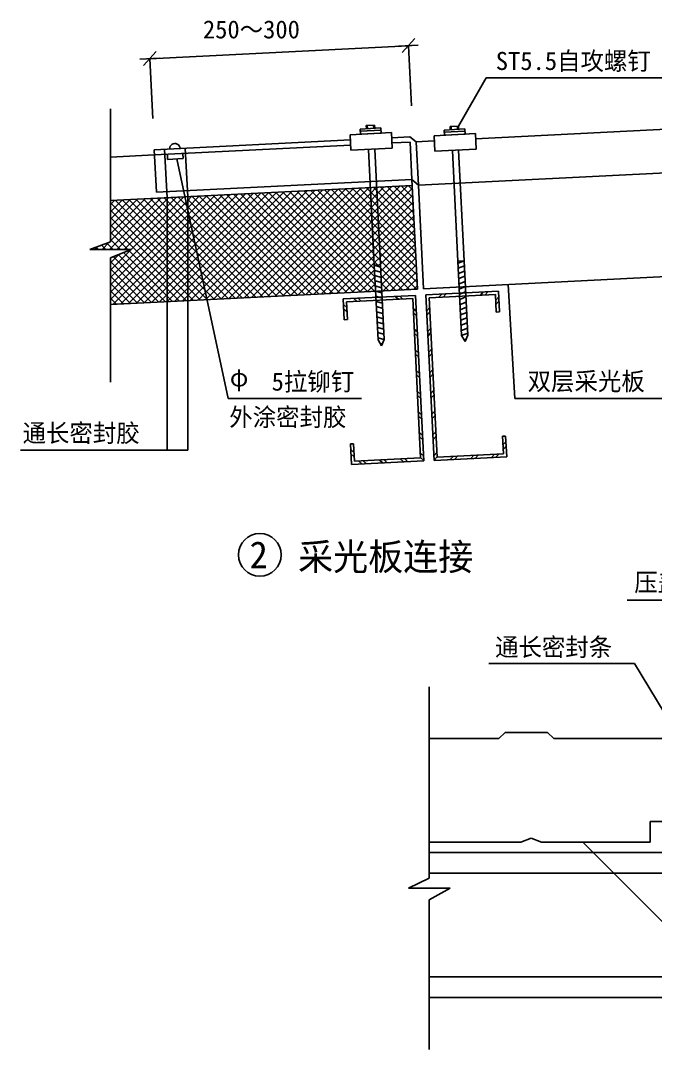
# Model space of a CAD drawing. Header units: metres. Extents: x -1136 to 13898, y -5885 to 14853.
# Drawn here: x -1136 to 4993, y -4215 to 5715 of the extents above; entities that cross this region are included whole.
import ezdxf

# ---------------------------------------------------------------- set-up
doc = ezdxf.new("R2010")
doc.units = ezdxf.units.M
for name, color, linetype in [('1', 2, 'Continuous'), ('2', 3, 'Continuous'), ('3', 4, 'Continuous'), ('4', 5, 'Continuous'), ('5', 6, 'Continuous'), ('标注', 2, 'Continuous')]:
    doc.layers.add(name, color=color, linetype=linetype)

# ---------------------------------------------------------------- blocks, each defined once
blk = doc.blocks.new('_ArchTick')
blk.add_line((-0.32, 0), (0.32, 0))
at = {"color": 6, "linetype": 'ByBlock'}
blk.add_lwpolyline([(-0.21, -0.21), (0.22, 0.22)], dxfattribs=at)

msp = doc.modelspace()

# ---------------------------------------------------------------- linework, layer by layer
for p, q in [((157.21, 4418.62), (2050.78, 4513.3)), ((2278.99, 3353.24), (2223.06, 4471.85)), ((2338.92, 3356.24), (2282.99, 4474.84)), ((2450.28, 4533.27), (2624.12, 4541.96)), ((2642.1, 4182.41), (2624.12, 4541.96)), ((2705.57, 4125.51), (2684.59, 4544.99)), ((648.82, 3089.47), (1631.14, 4071.79)), ((661.31, 3031.24), (1705.57, 4075.51)), ((726.06, 3025.29), (1780.01, 4079.23)), ((800.49, 3029.01), (1854.44, 4082.95)), ((874.92, 3032.73), (1928.87, 4086.68)), ((949.36, 3036.45), (2003.3, 4090.4)), ((1023.79, 3040.17), (2077.74, 4094.12)), ((1098.22, 3043.89), (2152.17, 4097.84)), ((1172.65, 3047.62), (2226.6, 4101.56)), ((2273.41, 3464.94), (1664.87, 4073.48)), ((2269.69, 3539.37), (1732.22, 4076.84)), ((2265.97, 3613.8), (1799.56, 4080.21)), ((2262.24, 3688.23), (1866.9, 4083.58)), ((2258.52, 3762.67), (1934.25, 4086.94)), ((2254.8, 3837.1), (2001.59, 4090.31)), ((2251.08, 3911.53), (2068.93, 4093.68)), ((2247.36, 3985.96), (2136.28, 4097.05)), ((2243.64, 4060.4), (2203.62, 4100.41)), ((2244.23, 4048.48), (2301.03, 4105.28)), ((2303.15, 4071.59), (2270.96, 4103.78)), ((2665.77, 3708.97), (2303.15, 4071.59)), ((2304.81, 4038.35), (2375.46, 4109)), ((2308.18, 3971.01), (2449.9, 4112.73)), ((2311.55, 3903.67), (2524.33, 4116.45)), ((2314.91, 3836.32), (2598.76, 4120.17)), ((2318.28, 3768.98), (2646.37, 4097.07)), ((2662.05, 3783.4), (2338.31, 4107.15)), ((2658.33, 3857.83), (2405.65, 4110.51)), ((2654.61, 3932.27), (2472.99, 4113.88)), ((2650.89, 4006.7), (2540.34, 4117.25)), ((2647.17, 4081.13), (2607.68, 4120.62)), ((-278.56, 3505.59), (216.93, 4001.08)), ((-267.49, 3587.38), (142.5, 3997.36)), ((-267.49, 3658.09), (68.06, 3993.63)), ((-267.49, 3728.8), (-6.37, 3989.91)), ((-267.49, 3799.51), (-80.8, 3986.19)), ((-267.49, 3870.22), (-155.23, 3982.47)), ((-267.49, 3940.93), (-229.67, 3978.75)), ((278.06, 3480.39), (-220.75, 3979.19)), ((-207.85, 3505.59), (278.06, 3991.5)), ((278.06, 3551.1), (-153.4, 3982.56)), ((278.06, 3621.81), (-86.06, 3985.93)), ((278.06, 3692.52), (-18.72, 3989.3)), ((278.06, 3763.24), (48.63, 3992.66)), ((278.06, 3833.95), (115.97, 3996.03)), ((278.06, 3904.66), (183.31, 3999.4)), ((278.06, 3975.37), (250.66, 4002.76)), ((278.06, 3850.07), (440.22, 4012.24)), ((278.06, 3920.78), (365.79, 4008.52)), ((278.06, 3991.5), (291.36, 4004.8)), ((477.81, 3775.62), (278.06, 3975.37)), ((477.81, 3846.33), (318, 4006.13)), ((469.69, 3925.15), (385.35, 4009.5)), ((477.81, 3908.4), (589.09, 4019.69)), ((477.81, 3979.11), (514.66, 4015.96)), ((1406.26, 3059.3), (477.81, 3987.75)), ((486.56, 3846.45), (663.52, 4023.41)), ((499.05, 3788.22), (737.95, 4027.13)), ((511.53, 3729.99), (812.39, 4030.85)), ((1473.6, 3062.66), (520.03, 4016.23)), ((524.01, 3671.76), (886.82, 4034.57)), ((536.49, 3613.53), (961.25, 4038.29)), ((548.97, 3555.3), (1035.68, 4042.02)), ((561.45, 3497.08), (1110.12, 4045.74)), ((573.93, 3438.85), (1184.55, 4049.46)), ((586.42, 3380.62), (1258.98, 4053.18)), ((1540.95, 3066.03), (587.38, 4019.6)), ((598.9, 3322.39), (1333.41, 4056.9)), ((611.38, 3264.16), (1407.84, 4060.62)), ((623.86, 3205.93), (1482.28, 4064.35)), ((636.34, 3147.7), (1556.71, 4068.07)), ((1608.29, 3069.4), (654.72, 4022.97)), ((1675.63, 3072.76), (722.06, 4026.33)), ((1742.98, 3076.13), (789.41, 4029.7)), ((1810.32, 3079.5), (856.75, 4033.07)), ((1877.66, 3082.87), (924.09, 4036.44)), ((1945.01, 3086.23), (991.44, 4039.8)), ((2012.35, 3089.6), (1058.78, 4043.17)), ((2079.69, 3092.97), (1126.12, 4046.54)), ((2147.04, 3096.33), (1193.47, 4049.91)), ((1247.09, 3051.34), (2244.23, 4048.48)), ((2214.38, 3099.7), (1260.81, 4053.27)), ((1321.52, 3055.06), (2247.6, 3981.14)), ((2281.72, 3103.07), (1328.15, 4056.64)), ((2288.3, 3167.21), (1395.5, 4060.01)), ((2284.57, 3241.64), (1462.84, 4063.37)), ((2280.85, 3316.07), (1530.18, 4066.74)), ((2277.13, 3390.51), (1597.53, 4070.11)), ((2306.87, 3997.16), (2243.64, 4060.4)), ((2310.59, 3922.73), (2247.36, 3985.96)), ((2247.6, 3981.14), (2304.81, 4038.35)), ((2669.5, 3634.54), (2306.87, 3997.16)), ((2321.65, 3701.64), (2649.74, 4029.72)), ((278.06, 3409.68), (-267.49, 3955.22)), ((278.06, 3338.97), (-267.49, 3884.51)), ((-137.14, 3505.59), (278.06, 3920.78)), ((278.06, 3779.36), (461.6, 3962.91)), ((278.06, 3708.65), (474.08, 3904.68)), ((477.81, 3704.91), (278.06, 3904.66)), ((1338.92, 3055.93), (477.81, 3917.04)), ((1395.95, 3058.78), (2250.97, 3913.8)), ((2250.97, 3913.8), (2308.18, 3971.01)), ((2314.32, 3848.3), (2251.08, 3911.53)), ((2254.33, 3846.45), (2311.55, 3903.67)), ((2673.22, 3560.1), (2310.59, 3922.73)), ((2325.02, 3634.29), (2653.1, 3962.38)), ((2328.38, 3566.95), (2656.47, 3895.04)), ((-267.49, 3304.53), (278.06, 3850.07)), ((278.06, 3268.26), (-267.49, 3813.8)), ((-267.49, 3233.82), (278.06, 3779.36)), ((278.06, 3637.94), (477.81, 3837.69)), ((477.81, 3634.2), (278.06, 3833.95)), ((477.81, 3837.69), (486.56, 3846.45)), ((488.99, 3835.15), (477.81, 3846.33)), ((477.81, 3766.98), (499.05, 3788.22)), ((508.28, 3745.14), (477.81, 3775.62)), ((1271.57, 3052.56), (488.99, 3835.15)), ((1470.38, 3062.5), (2254.33, 3846.45)), ((1544.81, 3066.22), (2257.7, 3779.11)), ((2318.04, 3773.86), (2254.8, 3837.1)), ((2257.7, 3779.11), (2314.91, 3836.32)), ((2676.94, 3485.67), (2314.32, 3848.3)), ((2680.66, 3411.24), (2318.04, 3773.86)), ((2331.75, 3499.61), (2659.84, 3827.69)), ((278.06, 3197.55), (-267.49, 3743.09)), ((-267.49, 3163.11), (278.06, 3708.65)), ((278.06, 3567.23), (477.81, 3766.98)), ((477.81, 3563.48), (278.06, 3763.24)), ((278.06, 3496.52), (477.81, 3696.27)), ((477.81, 3492.77), (278.06, 3692.52)), ((477.81, 3696.27), (511.53, 3729.99)), ((527.57, 3655.14), (477.81, 3704.91)), ((1204.23, 3049.19), (508.28, 3745.14)), ((1619.25, 3069.94), (2261.07, 3711.77)), ((2321.76, 3699.43), (2258.52, 3762.67)), ((2261.07, 3711.77), (2318.28, 3768.98)), ((2325.48, 3625), (2262.24, 3688.23)), ((2264.43, 3644.42), (2321.65, 3701.64)), ((2684.38, 3336.81), (2321.76, 3699.43)), ((2335.12, 3432.26), (2663.21, 3760.35)), ((2338.48, 3364.92), (2666.57, 3693.01)), ((-349.27, 3505.59), (-280, 3574.86)), ((-100.7, 3505.59), (-267.49, 3672.38)), ((-267.49, 3092.4), (278.06, 3637.94)), ((-171.41, 3505.59), (-267.49, 3601.67)), ((278.06, 3425.81), (477.81, 3625.56)), ((477.81, 3422.06), (278.06, 3621.81)), ((477.81, 3625.56), (524.01, 3671.76)), ((546.86, 3565.14), (477.81, 3634.2)), ((477.81, 3554.85), (536.49, 3613.53)), ((1136.89, 3045.83), (527.57, 3655.14)), ((1693.68, 3073.67), (2264.43, 3644.42)), ((1768.11, 3077.39), (2267.8, 3577.08)), ((2329.2, 3550.57), (2265.97, 3613.8)), ((2267.8, 3577.08), (2325.02, 3634.29)), ((2688.1, 3262.37), (2325.48, 3625)), ((2341.85, 3297.58), (2669.94, 3625.66)), ((-454.25, 3505.59), (-456.9, 3508.24)), ((-419.98, 3505.59), (-393.03, 3532.54)), ((-383.54, 3505.59), (-406.25, 3528.3)), ((-312.83, 3505.59), (-354.1, 3546.86)), ((-242.12, 3505.59), (-302.61, 3566.08)), ((-267.49, 3021.69), (278.06, 3567.23)), ((-241.56, 2976.9), (278.06, 3496.52)), ((278.06, 3126.84), (-89.12, 3494.02)), ((278.06, 3355.1), (477.81, 3554.85)), ((477.81, 3351.35), (278.06, 3551.1)), ((278.06, 3284.39), (477.81, 3484.14)), ((477.81, 3280.64), (278.06, 3480.39)), ((566.16, 3475.13), (477.81, 3563.48)), ((477.81, 3484.14), (548.97, 3555.3)), ((477.81, 3413.43), (561.45, 3497.08)), ((585.45, 3385.13), (477.81, 3492.77)), ((1069.54, 3042.46), (546.86, 3565.14)), ((1842.54, 3081.11), (2271.17, 3509.73)), ((2332.92, 3476.13), (2269.69, 3539.37)), ((2271.17, 3509.73), (2328.38, 3566.95)), ((2274.54, 3442.39), (2331.75, 3499.61)), ((2691.83, 3187.94), (2329.2, 3550.57)), ((2685.79, 3123.27), (2332.92, 3476.13)), ((2345.22, 3230.23), (2673.31, 3558.32)), ((2348.59, 3162.89), (2676.67, 3490.98)), ((-267.49, 3375.24), (-186.97, 3455.76)), ((126.73, 2995.32), (-267.49, 3389.54)), ((194.08, 2998.69), (-240.33, 3433.1)), ((261.42, 3002.05), (-190.64, 3454.11)), ((-167.13, 2980.63), (278.06, 3425.81)), ((278.06, 3056.13), (-139.17, 3473.36)), ((278.06, 3213.68), (477.81, 3413.43)), ((477.81, 3209.93), (278.06, 3409.68)), ((477.81, 3342.72), (573.93, 3438.85)), ((604.74, 3295.13), (477.81, 3422.06)), ((477.81, 3272.01), (586.42, 3380.62)), ((1002.2, 3039.09), (566.16, 3475.13)), ((934.85, 3035.73), (585.45, 3385.13)), ((1916.98, 3084.83), (2274.54, 3442.39)), ((2336.65, 3401.7), (2273.41, 3464.94)), ((2312.71, 3354.93), (2277.13, 3390.51)), ((2277.9, 3375.05), (2335.12, 3432.26)), ((2618.44, 3119.9), (2336.65, 3401.7)), ((2363.57, 3107.16), (2680.04, 3423.63)), ((59.39, 2991.95), (-267.49, 3318.83)), ((-92.7, 2984.35), (278.06, 3355.1)), ((-18.26, 2988.07), (278.06, 3284.39)), ((278.06, 3142.97), (477.81, 3342.72)), ((477.81, 3139.22), (278.06, 3338.97)), ((624.03, 3205.13), (477.81, 3351.35)), ((477.81, 3201.3), (598.9, 3322.39)), ((643.33, 3115.12), (477.81, 3280.64)), ((867.51, 3032.36), (604.74, 3295.13)), ((1991.41, 3088.55), (2277.9, 3375.05)), ((2065.84, 3092.27), (2281.27, 3307.7)), ((2329.33, 3355.76), (2338.48, 3364.92)), ((2551.1, 3116.54), (2340.37, 3327.27)), ((2438, 3110.88), (2683.41, 3356.29)), ((2512.43, 3114.6), (2686.78, 3288.95)), ((-7.95, 2988.58), (-267.49, 3248.12)), ((-75.3, 2985.22), (-267.49, 3177.4)), ((56.17, 2991.79), (278.06, 3213.68)), ((278.06, 3072.26), (477.81, 3272.01)), ((477.81, 3068.51), (278.06, 3268.26)), ((463.45, 3012.16), (278.06, 3197.55)), ((279.47, 3002.96), (477.81, 3201.3)), ((477.81, 3130.59), (611.38, 3264.16)), ((662.62, 3025.12), (477.81, 3209.93)), ((477.81, 3059.87), (623.86, 3205.93)), ((800.17, 3028.99), (624.03, 3205.13)), ((2140.27, 3096), (2284.64, 3240.36)), ((2483.76, 3113.17), (2344.09, 3252.84)), ((2416.41, 3109.8), (2347.81, 3178.4)), ((2586.87, 3118.33), (2690.14, 3221.6)), ((-142.64, 2981.85), (-267.49, 3106.69)), ((130.6, 2995.51), (278.06, 3142.97)), ((396.11, 3008.79), (278.06, 3126.84)), ((353.9, 3006.68), (477.81, 3130.59)), ((598.14, 3018.89), (477.81, 3139.22)), ((502.76, 3014.12), (636.34, 3147.7)), ((577.19, 3017.84), (648.82, 3089.47)), ((732.82, 3025.62), (643.33, 3115.12)), ((2214.71, 3099.72), (2288, 3173.02)), ((2289.14, 3103.44), (2291.37, 3105.67)), ((2661.3, 3122.05), (2693.51, 3154.26)), ((-209.98, 2978.48), (-267.49, 3035.98)), ((205.03, 2999.23), (278.06, 3072.26)), ((328.76, 3005.42), (278.06, 3056.13)), ((428.33, 3010.4), (477.81, 3059.87)), ((530.79, 3015.52), (477.81, 3068.51)), ((651.63, 3021.56), (661.31, 3031.24)), ((665.48, 3022.26), (662.62, 3025.12))]:
    msp.add_line(p, q)
at = {"layer": '1'}
for p, q in [((254.58, 4473.55), (278.06, 4004.13)), ((454.34, 4483.54), (477.81, 4014.12)), ((175.18, 4059.07), (2642.1, 4182.41)), ((2705.57, 4125.51), (2642.1, 4182.41)), ((2705.02, 4125.48), (5575.66, 4269.01)), ((-267.49, 3976.86), (2645.1, 4122.49)), ((2754.96, 3126.73), (5575.66, 3267.77)), ((-267.49, 2975.61), (2695.04, 3123.73)), ((3541.82, -1154.67), (3481.82, -1214.67)), ((3541.82, -1154.67), (3951.82, -1154.67)), ((4011.82, -1214.67), (3951.82, -1154.67)), ((2810.22, -1214.67), (3481.82, -1214.67)), ((4011.82, -1214.67), (5273.89, -1214.67)), ((4943.17, -2014.67), (5273.89, -2014.67)), ((4943.17, -2014.67), (4943.17, -2214.67)), ((3693.17, -2214.67), (3793.17, -2174.67)), ((3793.17, -2174.67), (3893.17, -2214.67)), ((2810.22, -2214.67), (3693.17, -2214.67)), ((3327.28, -2214.67), (2810.22, -2214.67)), ((3893.17, -2214.67), (4943.17, -2214.67))]:
    msp.add_line(p, q, dxfattribs=at)
at = {"layer": '2'}
for p, q in [((3091.1, 4695.47), (3360.61, 5162.26)), ((3360.61, 5162.26), (5194.65, 5162.26)), ((-267.49, 4862.83), (-267.49, 3580.18)), ((2342.91, 4678.09), (2143.16, 4668.1)), ((2143.16, 4668.1), (2145.66, 4618.16)), ((2281.49, 4705.06), (2201.59, 4701.06)), ((2201.59, 4701.06), (2203.09, 4671.1)), ((2211.58, 4701.56), (2213.08, 4671.6)), ((2271.5, 4704.56), (2273, 4674.59)), ((2281.49, 4705.06), (2282.99, 4675.09)), ((2342.91, 4678.09), (2345.41, 4628.15)), ((2952.78, 4658.52), (3152.53, 4668.51)), ((3011.2, 4691.48), (3091.1, 4695.47)), ((3011.2, 4691.48), (3012.7, 4661.52)), ((3021.19, 4691.98), (3022.69, 4662.02)), ((3081.12, 4694.97), (3082.61, 4665.01)), ((3091.1, 4695.47), (3092.6, 4665.51)), ((3152.53, 4668.51), (3155.02, 4618.57)), ((3257.4, 4573.63), (5575.66, 4689.54)), ((2045.78, 4613.17), (2445.29, 4633.15)), ((2053.28, 4463.36), (2045.78, 4613.17)), ((2343.91, 4658.11), (2144.16, 4648.13)), ((2345.41, 4628.15), (2145.66, 4618.16)), ((2452.78, 4483.33), (2445.29, 4633.15)), ((2447.78, 4583.21), (2621.63, 4591.9)), ((2684.59, 4544.99), (2621.63, 4591.9)), ((3254.9, 4623.56), (2855.4, 4603.59)), ((2862.89, 4453.78), (2855.4, 4603.59)), ((2952.78, 4658.52), (2955.27, 4608.58)), ((2953.78, 4638.55), (3153.53, 4648.53)), ((2955.27, 4608.58), (3155.02, 4618.57)), ((3262.39, 4473.75), (3254.9, 4623.56)), ((154.71, 4468.55), (2048.28, 4563.23)), ((154.71, 4468.55), (175.18, 4059.07)), ((2053.28, 4463.36), (2452.78, 4483.33)), ((2684.59, 4544.99), (2857.89, 4553.65)), ((3262.39, 4473.75), (2862.89, 4453.78)), ((-267.49, 4397.38), (157.21, 4418.62)), ((281.47, 4424.7), (283.96, 4374.76)), ((283.96, 4374.76), (433.78, 4382.25)), ((372.37, 4379.18), (867.73, 2068.22)), ((431.28, 4432.19), (433.78, 4382.25)), ((3086.11, 3393.6), (3032.68, 4462.27)), ((3146.03, 3396.6), (3092.6, 4465.26)), ((2642.1, 4182.41), (2695.04, 3123.73)), ((2705.02, 4125.48), (2754.96, 3126.73)), ((278.06, 4004.13), (278.06, 1568.22)), ((477.81, 4014.12), (477.81, 1568.22)), ((-467.49, 3505.59), (-267.49, 3580.18)), ((-467.49, 3505.59), (-67.49, 3505.59)), ((-267.49, 3423.66), (-67.49, 3505.59)), ((-267.49, 3423.66), (-267.49, 2225.72)), ((-267.49, 3422.89), (-267.49, 2225.72)), ((3146.03, 3396.6), (3086.11, 3393.6)), ((3086.11, 3393.6), (3122.06, 2674.5)), ((3087.11, 3373.63), (3146.03, 3396.6)), ((3146.03, 3396.6), (3181.99, 2677.49)), ((2278.99, 3353.24), (2338.92, 3356.24)), ((2339.92, 3336.27), (2278.99, 3353.24)), ((2278.99, 3353.24), (2314.95, 2634.14)), ((2342.41, 3286.33), (2281.49, 3303.31)), ((2338.92, 3356.24), (2374.87, 2637.14)), ((3089.61, 3323.69), (3148.53, 3346.66)), ((3092.1, 3273.75), (3151.03, 3296.72)), ((2344.91, 3236.39), (2283.99, 3253.37)), ((2347.41, 3186.45), (2286.48, 3203.43)), ((3094.6, 3223.81), (3153.53, 3246.78)), ((3097.1, 3173.87), (3156.02, 3196.85)), ((2349.91, 3136.52), (2288.98, 3153.49)), ((2352.4, 3086.58), (2291.48, 3103.56)), ((3099.59, 3123.94), (3158.52, 3146.91)), ((3102.09, 3074), (3161.02, 3096.97)), ((3572.7, 3167.62), (3634.62, 2068.22)), ((2354.9, 3036.64), (2293.97, 3053.62)), ((2357.4, 2986.7), (2296.47, 3003.68)), ((3104.59, 3024.06), (3163.51, 3047.03)), ((3107.08, 2974.12), (3166.01, 2997.1)), ((2359.89, 2936.76), (2298.97, 2953.74)), ((2362.39, 2886.83), (2301.47, 2903.81)), ((3109.58, 2924.19), (3168.51, 2947.16)), ((3112.08, 2874.25), (3171, 2897.22)), ((2364.89, 2836.89), (2303.96, 2853.87)), ((2364.89, 2836.89), (2303.96, 2853.87)), ((2367.38, 2786.95), (2306.46, 2803.93)), ((3114.57, 2824.31), (3173.5, 2847.28)), ((3117.07, 2774.37), (3176, 2797.35)), ((2369.88, 2737.01), (2308.96, 2753.99)), ((2372.38, 2687.08), (2311.45, 2704.06)), ((3119.57, 2724.44), (3178.49, 2747.41)), ((3122.06, 2674.5), (3180.99, 2697.47)), ((2374.87, 2637.14), (2313.95, 2654.12)), ((2347.91, 2575.72), (2314.95, 2634.14)), ((2355.61, 2593.27), (2334.72, 2599.09)), ((2374.87, 2637.14), (2347.91, 2575.72)), ((3122.06, 2674.5), (3155.02, 2616.07)), ((3145.61, 2632.77), (3165.81, 2640.64)), ((3155.02, 2616.07), (3181.99, 2677.49)), ((867.73, 2068.22), (2156.6, 2068.22)), ((3634.62, 2068.22), (5159.62, 2068.22)), ((477.81, 1568.22), (-1136.04, 1568.22)), ((5384.32, 122.31), (4718.9, 122.31)), ((3384.87, -490.56), (4791.68, -490.56)), ((5227.85, -1214.67), (4791.68, -490.56)), ((2810.22, -714.67), (2810.22, -2562.91)), ((5291.37, -3214.67), (4291.37, -2214.67)), ((2810.22, -2314.67), (9410.22, -2314.67)), ((2610.22, -2657.53), (2810.22, -2562.91)), ((2810.22, -2514.67), (9410.22, -2514.67)), ((2610.22, -2657.53), (3010.22, -2657.53)), ((2810.22, -2771.86), (3010.22, -2657.53)), ((2810.22, -2771.86), (2810.22, -3691.51)), ((2810.22, -2771.86), (2810.22, -4214.67)), ((2810.22, -3514.67), (9410.22, -3514.67)), ((2810.22, -3714.67), (9410.22, -3714.67))]:
    msp.add_line(p, q, dxfattribs=at)
msp.add_arc((353.88, 4478.38), 50, 2.86, 182.86, dxfattribs=at)
at = {"layer": '3'}
for p, q in [((110.99, 5346.48), (2607.51, 5471.3)), ((2636.61, 4893.02), (2607.69, 5471.49)), ((139.73, 4768.18), (110.8, 5346.65))]:
    msp.add_line(p, q, dxfattribs=at)
for points in [[(2607.51, 5471.33), (2607.52, 5471.27), (2607.69, 5471.31)], [(110.99, 5346.51), (111, 5346.45), (110.81, 5346.47)]]:
    msp.add_solid(points, dxfattribs=at)
at = {"layer": '4'}
msp.add_circle((1174.06, 558.99), 205.99, dxfattribs=at)
at = {"layer": '5'}
for p, q in [((2777.93, 3067.8), (3477.06, 3102.76)), ((3302.84, 3064.01), (3331.3, 3095.47)), ((3345.21, 3066.13), (3373.68, 3097.59)), ((3477.06, 3102.76), (3487.05, 2903.01)), ((2678.06, 3062.81), (1978.93, 3027.85)), ((1978.93, 3027.85), (1988.92, 2828.1)), ((2649.59, 3031.35), (2010.39, 2999.39)), ((2010.39, 2999.39), (2018.88, 2829.6)), ((2113.77, 3004.56), (2082.31, 3033.02)), ((2153.43, 3006.45), (2121.97, 3034.91)), ((2513.27, 3024.53), (2481.81, 3053)), ((2513.27, 3024.53), (2481.81, 3053)), ((2555.65, 3026.65), (2524.19, 3055.12)), ((2649.59, 3031.35), (2726.5, 1493.27)), ((2678.06, 3062.81), (2757.96, 1464.81)), ((2777.93, 3067.8), (2857.83, 1469.8)), ((2809.39, 3039.34), (3448.59, 3071.3)), ((2809.39, 3039.34), (2886.3, 1501.26)), ((2903.34, 3044.04), (2931.8, 3075.5)), ((2945.09, 3046.11), (2973.56, 3077.57)), ((3448.59, 3071.3), (3457.08, 2901.51)), ((3451.29, 3017.31), (3479.76, 3048.77)), ((3453.41, 2974.93), (3481.88, 3006.39)), ((2013.09, 2945.39), (1981.63, 2973.86)), ((2015.21, 2903.02), (1983.75, 2931.49)), ((2685.75, 2908.94), (2654.29, 2937.4)), ((2687.87, 2866.57), (2656.41, 2895.03)), ((2785.63, 2913.93), (2814.09, 2945.39)), ((2787.74, 2871.56), (2816.21, 2903.02)), ((3457.08, 2901.51), (3487.05, 2903.01)), ((2018.88, 2829.6), (1988.92, 2828.1)), ((2695.74, 2709.19), (2664.28, 2737.65)), ((2697.86, 2666.82), (2666.4, 2695.28)), ((2795.61, 2714.18), (2824.08, 2745.64)), ((2797.73, 2671.81), (2826.2, 2703.27)), ((2705.73, 2509.44), (2674.27, 2537.9)), ((2707.84, 2467.07), (2676.38, 2495.53)), ((2805.6, 2514.43), (2834.07, 2545.89)), ((2807.72, 2472.06), (2836.18, 2503.52)), ((2715.71, 2309.69), (2684.25, 2338.15)), ((2717.83, 2267.32), (2686.37, 2295.78)), ((2815.59, 2314.68), (2844.05, 2346.14)), ((2817.71, 2272.31), (2846.17, 2303.77)), ((2725.7, 2109.94), (2694.24, 2138.4)), ((2727.82, 2067.57), (2696.36, 2096.03)), ((2825.58, 2114.93), (2854.04, 2146.39)), ((2827.69, 2072.56), (2856.16, 2104.02)), ((2735.69, 1910.19), (2704.23, 1938.65)), ((2737.81, 1867.81), (2706.35, 1896.28)), ((2835.56, 1915.18), (2864.03, 1946.64)), ((2837.68, 1872.81), (2866.15, 1904.27)), ((2745.68, 1710.44), (2714.22, 1738.9)), ((2747.79, 1668.06), (2716.33, 1696.53)), ((2845.55, 1715.43), (2874.02, 1746.89)), ((2847.67, 1673.06), (2876.13, 1704.52)), ((3517.01, 1703.01), (3546.97, 1704.51)), ((3517.01, 1703.01), (3525.5, 1533.22)), ((3546.97, 1704.51), (3556.96, 1504.76)), ((2078.81, 1631.1), (2048.84, 1629.6)), ((2048.84, 1629.6), (2058.83, 1429.85)), ((2078.81, 1631.1), (2087.3, 1461.31)), ((3521.21, 1619.05), (3549.67, 1650.51)), ((3523.33, 1576.68), (3551.79, 1608.14)), ((2083, 1547.14), (2051.54, 1575.61)), ((2085.12, 1504.77), (2053.66, 1533.23)), ((2726.5, 1493.27), (2087.3, 1461.31)), ((2755.66, 1510.69), (2724.2, 1539.15)), ((2757.78, 1468.31), (2726.32, 1496.78)), ((2855.54, 1515.68), (2884, 1547.14)), ((2857.66, 1473.31), (2886.12, 1504.77)), ((2857.83, 1469.8), (3556.96, 1504.76)), ((2886.3, 1501.26), (3525.5, 1533.22)), ((3011.7, 1477.49), (3040.17, 1508.95)), ((3054.08, 1479.61), (3082.54, 1511.07)), ((3211.45, 1487.48), (3239.92, 1518.94)), ((3253.83, 1489.6), (3282.29, 1521.06)), ((3411.2, 1497.47), (3439.67, 1528.93)), ((3453.58, 1499.59), (3482.04, 1531.05)), ((2757.96, 1464.81), (2058.83, 1429.85)), ((2162.21, 1435.02), (2130.75, 1463.48)), ((2204.59, 1437.14), (2173.13, 1465.6)), ((2361.96, 1445.01), (2330.5, 1473.47)), ((2404.34, 1447.13), (2372.88, 1475.59)), ((2561.71, 1454.99), (2530.25, 1483.46)), ((2604.09, 1457.11), (2572.63, 1485.58))]:
    msp.add_line(p, q, dxfattribs=at)

# ---------------------------------------------------------------- block references
at = {"layer": '标注', "xscale": 300, "yscale": 300, "zscale": 300, "rotation": 2.8}
for p in [(2607.51, 5471.3), (110.8, 5346.65)]:
    msp.add_blockref('_ArchTick', p, dxfattribs=at)

# ---------------------------------------------------------------- texts
msp.add_text('250～300', height=174).set_placement((624.43, 5542.49))
at = {"layer": '4'}
for s, height, p in [('ST5.5自攻螺钉', 174, (3452.06, 5237.6)), ('φ', 174, (883.93, 2183.69)), ('   5拉铆钉', 174, (932.68, 2143.41)), ('双层采光板', 174, (3759.23, 2146.66)), ('外涂密封胶', 174, (878.74, 1800.91)), ('通长密封胶', 174, (-1116.99, 1647.1)), ('采光板连接', 260, (1543.84, 409.69)), ('2', 260, (1074.28, 428.99)), ('压盖', 174, (4788.91, 206.85)), ('通长密封条', 174, (3445.1, -418.78))]:
    msp.add_text(s, height=height, dxfattribs=at).set_placement(p)

doc.saveas('drawing.dxf')
